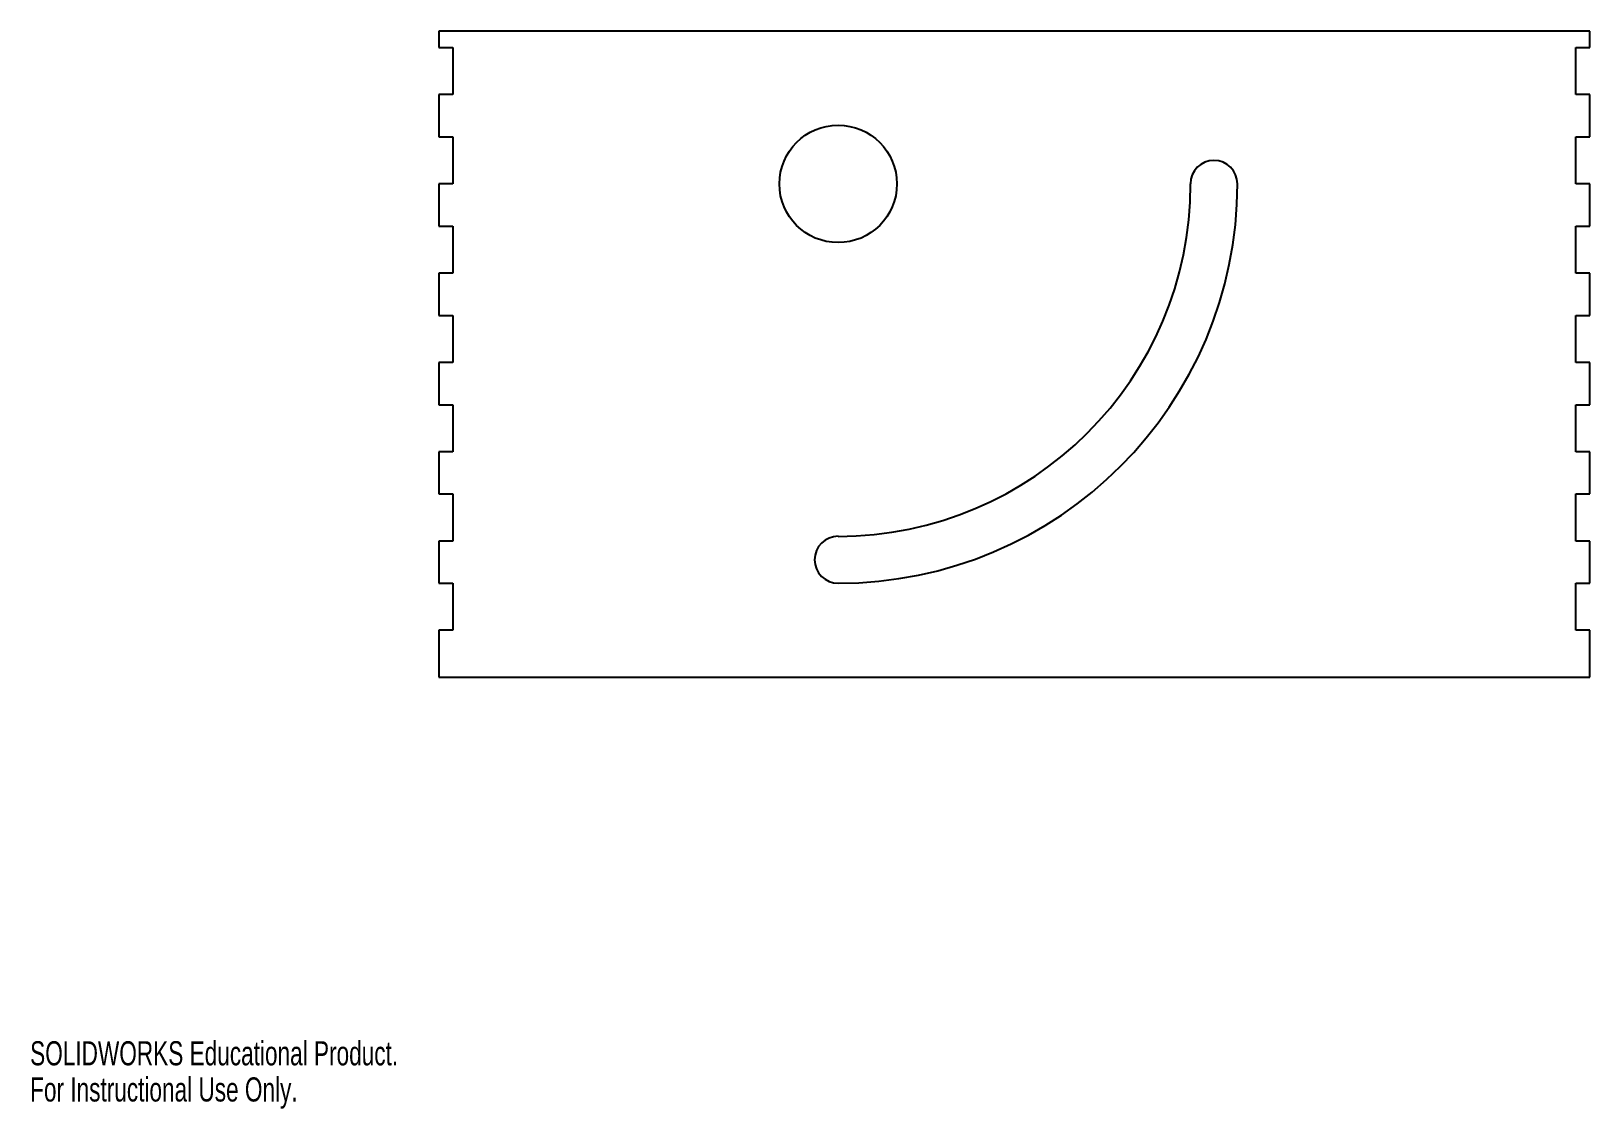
# Model space of a CAD drawing. Header units: inches. Extents: x 0 to 13.1, y 0 to 9.
import ezdxf

# ---------------------------------------------------------------- set-up
doc = ezdxf.new("R2010")
doc.units = ezdxf.units.IN
doc.header["$MEASUREMENT"] = 0
doc.styles.add('SLDTEXTSTYLE0', font='TXT', dxfattribs={"width": 0.7})

msp = doc.modelspace()

# ---------------------------------------------------------------- linework, layer by layer
at = {"color": 7, "linetype": 'Continuous', "lineweight": 25}
for p, q in [((13.07, 9.027), (3.424, 9.027)), ((3.424, 9.027), (3.424, 8.889)), ((13.07, 8.889), (13.07, 9.027)), ((3.424, 8.889), (3.542, 8.889)), ((3.542, 8.889), (3.542, 8.495)), ((12.952, 8.889), (13.07, 8.889)), ((12.952, 8.495), (12.952, 8.889)), ((3.424, 8.495), (3.424, 8.141)), ((3.542, 8.495), (3.424, 8.495)), ((13.07, 8.495), (12.952, 8.495)), ((13.07, 8.141), (13.07, 8.495)), ((3.424, 8.141), (3.542, 8.141)), ((3.542, 8.141), (3.542, 7.747)), ((12.952, 8.141), (13.07, 8.141)), ((12.952, 7.747), (12.952, 8.141)), ((3.424, 7.747), (3.424, 7.393)), ((3.542, 7.747), (3.424, 7.747)), ((13.07, 7.747), (12.952, 7.747)), ((13.07, 7.393), (13.07, 7.747)), ((3.424, 7.393), (3.542, 7.393)), ((3.542, 7.393), (3.542, 6.999)), ((12.952, 7.393), (13.07, 7.393)), ((12.952, 6.999), (12.952, 7.393)), ((3.424, 6.999), (3.424, 6.645)), ((3.542, 6.999), (3.424, 6.999)), ((13.07, 6.999), (12.952, 6.999)), ((13.07, 6.645), (13.07, 6.999)), ((3.424, 6.645), (3.542, 6.645)), ((3.542, 6.645), (3.542, 6.251)), ((12.952, 6.645), (13.07, 6.645)), ((12.952, 6.251), (12.952, 6.645)), ((3.424, 6.251), (3.424, 5.897)), ((3.542, 6.251), (3.424, 6.251)), ((13.07, 6.251), (12.952, 6.251)), ((13.07, 5.897), (13.07, 6.251)), ((3.424, 5.897), (3.542, 5.897)), ((3.542, 5.897), (3.542, 5.503)), ((12.952, 5.897), (13.07, 5.897)), ((12.952, 5.503), (12.952, 5.897)), ((3.424, 5.503), (3.424, 5.149)), ((3.542, 5.503), (3.424, 5.503)), ((13.07, 5.503), (12.952, 5.503)), ((13.07, 5.149), (13.07, 5.503)), ((3.424, 5.149), (3.542, 5.149)), ((3.542, 5.149), (3.542, 4.755)), ((12.952, 5.149), (13.07, 5.149)), ((12.952, 4.755), (12.952, 5.149)), ((3.424, 4.755), (3.424, 4.401)), ((3.542, 4.755), (3.424, 4.755)), ((13.07, 4.755), (12.952, 4.755)), ((13.07, 4.401), (13.07, 4.755)), ((3.424, 4.401), (3.542, 4.401)), ((3.542, 4.401), (3.542, 4.007)), ((12.952, 4.401), (13.07, 4.401)), ((12.952, 4.007), (12.952, 4.401)), ((3.424, 4.007), (3.424, 3.613)), ((3.542, 4.007), (3.424, 4.007)), ((13.07, 4.007), (12.952, 4.007)), ((13.07, 3.613), (13.07, 4.007)), ((3.424, 3.613), (13.07, 3.613))]:
    msp.add_line(p, q, dxfattribs=at)
msp.add_circle((6.771, 7.747), 0.492, dxfattribs=at)
for centre, radius, start, end in [((9.92, 7.747), 0.197, 0, 180), ((6.771, 7.747), 3.346, 270, 0), ((6.771, 7.747), 2.953, 270, 0), ((6.771, 4.598), 0.197, 90, 270)]:
    msp.add_arc(centre, radius, start, end, dxfattribs=at)

# ---------------------------------------------------------------- texts
at = {"color": 7, "linetype": 'Continuous', "char_height": 0.20229, "attachment_point": 1, "style": 'SLDTEXTSTYLE0'}
for s, insert in [('SOLIDWORKS Educational Product.', (0, 0.564)), ('For Instructional Use Only.', (0, 0.261))]:
    msp.add_mtext(s, dxfattribs=dict(at, insert=insert))

doc.saveas('drawing.dxf')
